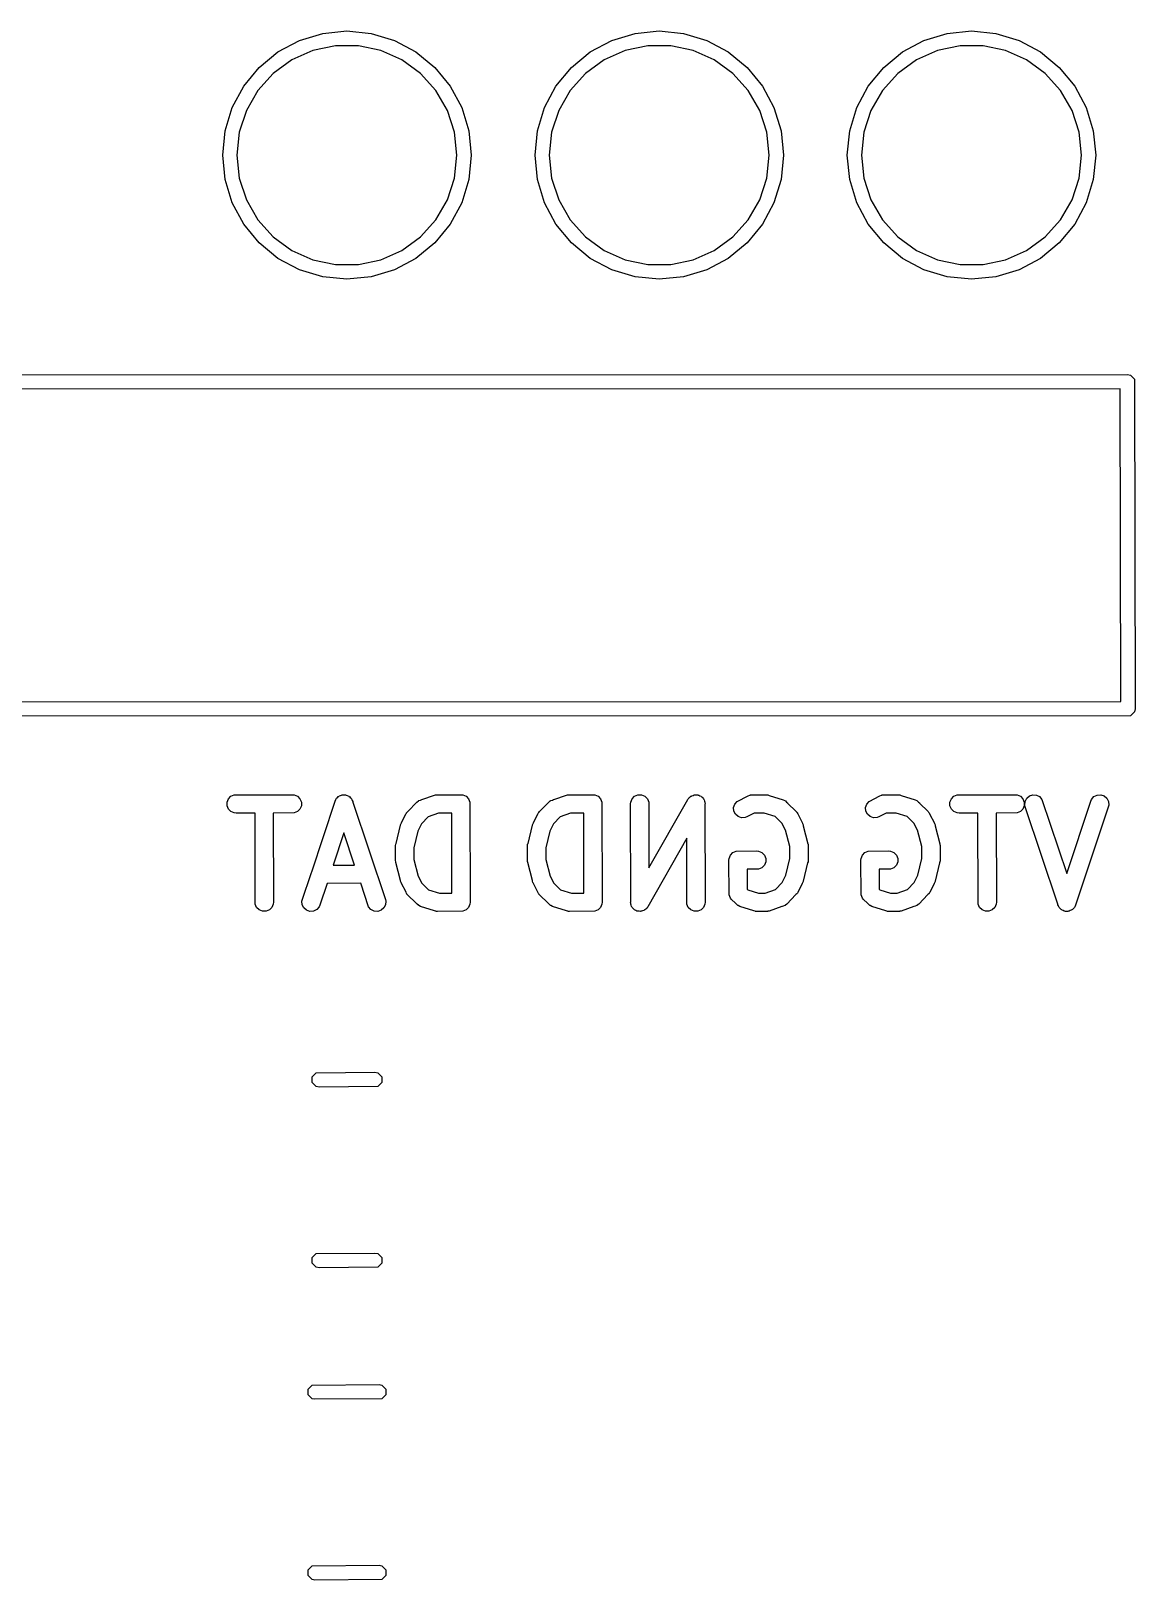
# Model space of a CAD drawing. Extents: x 147.2 to 180.4, y -94.1 to -50.4.
# Drawn here: x 156.18 to 165.16, y -63.02 to -50.42 of the extents above; entities that cross this region are included whole.
import ezdxf

# ---------------------------------------------------------------- set-up
doc = ezdxf.new("R2010")
doc.units = 0
doc.layers.add('BLACK', color=7, linetype='CONTINUOUS')

msp = doc.modelspace()

# ---------------------------------------------------------------- linework, layer by layer
at = {"layer": 'BLACK', "linetype": 'CONTINUOUS'}
for p, q in [((158.188874, -50.595216), (158.36349, -50.501882)), ((158.36349, -50.501882), (158.552959, -50.444407)), ((158.552959, -50.444407), (158.75, -50.425)), ((158.75, -50.425), (158.947041, -50.444407)), ((158.947041, -50.444407), (159.13651, -50.501882)), ((159.13651, -50.501882), (159.311126, -50.595216)), ((160.728874, -50.595216), (160.90349, -50.501882)), ((160.90349, -50.501882), (161.092959, -50.444407)), ((161.092959, -50.444407), (161.29, -50.425)), ((161.29, -50.425), (161.487041, -50.444407)), ((161.487041, -50.444407), (161.67651, -50.501882)), ((161.67651, -50.501882), (161.851126, -50.595216)), ((163.268874, -50.595216), (163.44349, -50.501882)), ((163.44349, -50.501882), (163.632959, -50.444407)), ((163.632959, -50.444407), (163.83, -50.425)), ((163.83, -50.425), (164.027041, -50.444407)), ((164.027041, -50.444407), (164.21651, -50.501882)), ((164.21651, -50.501882), (164.391126, -50.595216)), ((158.035822, -50.720822), (158.188874, -50.595216)), ((158.47346, -50.583898), (158.302549, -50.659992)), ((158.656457, -50.545), (158.47346, -50.583898)), ((158.843543, -50.545), (158.656457, -50.545)), ((159.02654, -50.583898), (158.843543, -50.545)), ((159.197451, -50.659992), (159.02654, -50.583898)), ((159.311126, -50.595216), (159.464178, -50.720822)), ((160.575822, -50.720822), (160.728874, -50.595216)), ((161.01346, -50.583898), (160.842549, -50.659992)), ((161.196457, -50.545), (161.01346, -50.583898)), ((161.383543, -50.545), (161.196457, -50.545)), ((161.56654, -50.583898), (161.383543, -50.545)), ((161.737451, -50.659992), (161.56654, -50.583898)), ((161.851126, -50.595216), (162.004178, -50.720822)), ((163.115822, -50.720822), (163.268874, -50.595216)), ((163.55346, -50.583898), (163.382549, -50.659992)), ((163.736457, -50.545), (163.55346, -50.583898)), ((163.923543, -50.545), (163.736457, -50.545)), ((164.10654, -50.583898), (163.923543, -50.545)), ((164.277451, -50.659992), (164.10654, -50.583898)), ((164.391126, -50.595216), (164.544178, -50.720822)), ((157.910216, -50.873874), (158.035822, -50.720822)), ((158.151194, -50.769958), (158.026009, -50.90899)), ((158.302549, -50.659992), (158.151194, -50.769958)), ((159.348806, -50.769958), (159.197451, -50.659992)), ((159.473991, -50.90899), (159.348806, -50.769958)), ((159.464178, -50.720822), (159.589784, -50.873874)), ((160.450216, -50.873874), (160.575822, -50.720822)), ((160.691194, -50.769958), (160.566009, -50.90899)), ((160.842549, -50.659992), (160.691194, -50.769958)), ((161.888806, -50.769958), (161.737451, -50.659992)), ((162.013991, -50.90899), (161.888806, -50.769958)), ((162.004178, -50.720822), (162.129784, -50.873874)), ((162.990216, -50.873874), (163.115822, -50.720822)), ((163.231194, -50.769958), (163.106009, -50.90899)), ((163.382549, -50.659992), (163.231194, -50.769958)), ((164.428806, -50.769958), (164.277451, -50.659992)), ((164.553991, -50.90899), (164.428806, -50.769958)), ((164.544178, -50.720822), (164.669784, -50.873874)), ((157.816882, -51.04849), (157.910216, -50.873874)), ((159.589784, -50.873874), (159.683118, -51.04849)), ((160.356882, -51.04849), (160.450216, -50.873874)), ((162.129784, -50.873874), (162.223118, -51.04849)), ((162.896882, -51.04849), (162.990216, -50.873874)), ((164.669784, -50.873874), (164.763118, -51.04849)), ((158.026009, -50.90899), (157.932466, -51.071011)), ((159.567534, -51.071011), (159.473991, -50.90899)), ((160.566009, -50.90899), (160.472466, -51.071011)), ((162.107534, -51.071011), (162.013991, -50.90899)), ((163.106009, -50.90899), (163.012466, -51.071011)), ((164.647534, -51.071011), (164.553991, -50.90899)), ((157.759407, -51.237959), (157.816882, -51.04849)), ((157.932466, -51.071011), (157.874654, -51.248939)), ((159.625346, -51.248939), (159.567534, -51.071011)), ((159.683118, -51.04849), (159.740593, -51.237959)), ((160.299407, -51.237959), (160.356882, -51.04849)), ((160.472466, -51.071011), (160.414654, -51.248939)), ((162.165346, -51.248939), (162.107534, -51.071011)), ((162.223118, -51.04849), (162.280593, -51.237959)), ((162.839407, -51.237959), (162.896882, -51.04849)), ((163.012466, -51.071011), (162.954654, -51.248939)), ((164.705346, -51.248939), (164.647534, -51.071011)), ((164.763118, -51.04849), (164.820593, -51.237959)), ((157.74, -51.435), (157.759407, -51.237959)), ((157.874654, -51.248939), (157.855098, -51.435)), ((159.644902, -51.435), (159.625346, -51.248939)), ((159.740593, -51.237959), (159.76, -51.435)), ((160.28, -51.435), (160.299407, -51.237959)), ((160.414654, -51.248939), (160.395098, -51.435)), ((162.184902, -51.435), (162.165346, -51.248939)), ((162.280593, -51.237959), (162.3, -51.435)), ((162.82, -51.435), (162.839407, -51.237959)), ((162.954654, -51.248939), (162.935098, -51.435)), ((164.724902, -51.435), (164.705346, -51.248939)), ((164.820593, -51.237959), (164.84, -51.435)), ((157.759407, -51.632041), (157.74, -51.435)), ((157.855098, -51.435), (157.874654, -51.621061)), ((159.625346, -51.621061), (159.644902, -51.435)), ((159.76, -51.435), (159.740593, -51.632041)), ((160.299407, -51.632041), (160.28, -51.435)), ((160.395098, -51.435), (160.414654, -51.621061)), ((162.165346, -51.621061), (162.184902, -51.435)), ((162.3, -51.435), (162.280593, -51.632041)), ((162.839407, -51.632041), (162.82, -51.435)), ((162.935098, -51.435), (162.954654, -51.621061)), ((164.705346, -51.621061), (164.724902, -51.435)), ((164.84, -51.435), (164.820593, -51.632041)), ((157.816882, -51.82151), (157.759407, -51.632041)), ((157.874654, -51.621061), (157.932466, -51.798989)), ((159.567534, -51.798989), (159.625346, -51.621061)), ((159.740593, -51.632041), (159.683118, -51.82151)), ((160.356882, -51.82151), (160.299407, -51.632041)), ((160.414654, -51.621061), (160.472466, -51.798989)), ((162.107534, -51.798989), (162.165346, -51.621061)), ((162.280593, -51.632041), (162.223118, -51.82151)), ((162.896882, -51.82151), (162.839407, -51.632041)), ((162.954654, -51.621061), (163.012466, -51.798989)), ((164.647534, -51.798989), (164.705346, -51.621061)), ((164.820593, -51.632041), (164.763118, -51.82151)), ((157.910216, -51.996126), (157.816882, -51.82151)), ((157.932466, -51.798989), (158.026009, -51.96101)), ((159.473991, -51.96101), (159.567534, -51.798989)), ((159.683118, -51.82151), (159.589784, -51.996126)), ((160.450216, -51.996126), (160.356882, -51.82151)), ((160.472466, -51.798989), (160.566009, -51.96101)), ((162.013991, -51.96101), (162.107534, -51.798989)), ((162.223118, -51.82151), (162.129784, -51.996126)), ((162.990216, -51.996126), (162.896882, -51.82151)), ((163.012466, -51.798989), (163.106009, -51.96101)), ((164.553991, -51.96101), (164.647534, -51.798989)), ((164.763118, -51.82151), (164.669784, -51.996126)), ((158.035822, -52.149178), (157.910216, -51.996126)), ((158.026009, -51.96101), (158.151194, -52.100042)), ((159.348806, -52.100042), (159.473991, -51.96101)), ((159.589784, -51.996126), (159.464178, -52.149178)), ((160.575822, -52.149178), (160.450216, -51.996126)), ((160.566009, -51.96101), (160.691194, -52.100042)), ((161.888806, -52.100042), (162.013991, -51.96101)), ((162.129784, -51.996126), (162.004178, -52.149178)), ((163.115822, -52.149178), (162.990216, -51.996126)), ((163.106009, -51.96101), (163.231194, -52.100042)), ((164.428806, -52.100042), (164.553991, -51.96101)), ((164.669784, -51.996126), (164.544178, -52.149178)), ((158.188874, -52.274784), (158.035822, -52.149178)), ((158.151194, -52.100042), (158.302549, -52.210008)), ((159.197451, -52.210008), (159.348806, -52.100042)), ((159.464178, -52.149178), (159.311126, -52.274784)), ((160.728874, -52.274784), (160.575822, -52.149178)), ((160.691194, -52.100042), (160.842549, -52.210008)), ((161.737451, -52.210008), (161.888806, -52.100042)), ((162.004178, -52.149178), (161.851126, -52.274784)), ((163.268874, -52.274784), (163.115822, -52.149178)), ((163.231194, -52.100042), (163.382549, -52.210008)), ((164.277451, -52.210008), (164.428806, -52.100042)), ((164.544178, -52.149178), (164.391126, -52.274784)), ((158.36349, -52.368118), (158.188874, -52.274784)), ((158.302549, -52.210008), (158.47346, -52.286102)), ((158.47346, -52.286102), (158.656457, -52.325)), ((158.843543, -52.325), (159.02654, -52.286102)), ((159.02654, -52.286102), (159.197451, -52.210008)), ((159.311126, -52.274784), (159.13651, -52.368118)), ((160.90349, -52.368118), (160.728874, -52.274784)), ((160.842549, -52.210008), (161.01346, -52.286102)), ((161.01346, -52.286102), (161.196457, -52.325)), ((161.383543, -52.325), (161.56654, -52.286102)), ((161.56654, -52.286102), (161.737451, -52.210008)), ((161.851126, -52.274784), (161.67651, -52.368118)), ((163.44349, -52.368118), (163.268874, -52.274784)), ((163.382549, -52.210008), (163.55346, -52.286102)), ((163.55346, -52.286102), (163.736457, -52.325)), ((163.923543, -52.325), (164.10654, -52.286102)), ((164.10654, -52.286102), (164.277451, -52.210008)), ((164.391126, -52.274784), (164.21651, -52.368118)), ((158.552959, -52.425593), (158.36349, -52.368118)), ((158.656457, -52.325), (158.843543, -52.325)), ((159.13651, -52.368118), (158.947041, -52.425593)), ((161.092959, -52.425593), (160.90349, -52.368118)), ((161.196457, -52.325), (161.383543, -52.325)), ((161.67651, -52.368118), (161.487041, -52.425593)), ((163.632959, -52.425593), (163.44349, -52.368118)), ((163.736457, -52.325), (163.923543, -52.325)), ((164.21651, -52.368118), (164.027041, -52.425593)), ((158.75, -52.445), (158.552959, -52.425593)), ((158.947041, -52.425593), (158.75, -52.445)), ((161.29, -52.445), (161.092959, -52.425593)), ((161.487041, -52.425593), (161.29, -52.445)), ((163.83, -52.445), (163.632959, -52.425593)), ((164.027041, -52.425593), (163.83, -52.445)), ((147.237039, -53.224567), (165.1, -53.22)), ((165.1, -53.22), (165.122961, -53.224567)), ((165.122961, -53.224567), (165.155433, -53.257039)), ((165.155433, -53.257039), (165.16, -55.94)), ((165.040094, -53.335454), (147.315574, -53.339985)), ((165.044425, -55.880014), (165.040094, -53.335454)), ((147.319905, -55.884545), (165.044425, -55.880014)), ((165.16, -55.94), (165.155433, -55.962961)), ((165.122961, -55.995433), (147.26, -56)), ((165.155433, -55.962961), (165.122961, -55.995433)), ((157.775012, -56.697663), (157.786211, -56.670627)), ((157.775012, -56.726927), (157.775012, -56.697663)), ((157.786211, -56.670627), (157.806903, -56.649935)), ((157.806903, -56.649935), (157.833939, -56.638736)), ((157.833939, -56.638736), (158.305714, -56.637295)), ((158.305714, -56.637295), (158.320346, -56.638736)), ((158.320346, -56.638736), (158.347382, -56.649935)), ((158.347382, -56.649935), (158.368074, -56.670627)), ((158.368074, -56.670627), (158.379273, -56.697663)), ((158.379273, -56.697663), (158.379273, -56.726927)), ((158.463043, -57.263496), (158.65361, -56.688578)), ((158.65361, -56.688578), (158.659604, -56.675152)), ((158.659604, -56.675152), (158.663115, -56.671103)), ((158.663115, -56.671103), (158.665511, -56.666312)), ((158.665511, -56.666312), (158.672615, -56.660149)), ((158.672615, -56.660149), (158.678778, -56.653045)), ((158.678778, -56.653045), (158.68357, -56.650648)), ((158.68357, -56.650648), (158.687618, -56.647138)), ((158.687618, -56.647138), (158.696537, -56.644164)), ((158.696537, -56.644164), (158.704951, -56.639958)), ((158.704951, -56.639958), (158.710298, -56.639578)), ((158.710298, -56.639578), (158.715381, -56.637884)), ((158.715381, -56.637884), (158.724758, -56.63855)), ((158.724758, -56.63855), (158.734141, -56.637884)), ((158.734141, -56.637884), (158.739226, -56.639579)), ((158.739226, -56.639579), (158.744571, -56.639959)), ((158.744571, -56.639959), (158.75298, -56.644163)), ((158.75298, -56.644163), (158.761904, -56.647138)), ((158.761904, -56.647138), (158.765952, -56.650649)), ((158.765952, -56.650649), (158.770744, -56.653045)), ((158.770744, -56.653045), (158.776903, -56.660147)), ((158.776903, -56.660147), (158.784011, -56.666311)), ((158.784011, -56.666311), (158.786408, -56.671105)), ((158.786408, -56.671105), (158.789918, -56.675152)), ((158.789918, -56.675152), (158.792941, -56.684172)), ((158.792941, -56.684172), (158.797098, -56.692485)), ((158.797098, -56.692485), (158.797466, -56.697671)), ((158.797466, -56.697671), (159.062579, -57.488578)), ((159.244168, -56.774327), (159.319347, -56.697357)), ((159.319347, -56.697357), (159.330712, -56.688029)), ((159.330712, -56.688029), (159.333204, -56.686996)), ((159.333204, -56.686996), (159.335238, -56.685233)), ((159.335238, -56.685233), (159.348602, -56.680619)), ((159.348602, -56.680619), (159.357749, -56.676831)), ((159.357749, -56.676831), (159.359576, -56.676831)), ((159.359576, -56.676831), (159.462949, -56.641144)), ((159.462949, -56.641144), (159.470202, -56.639494)), ((159.470202, -56.639494), (159.472034, -56.638736)), ((159.472034, -56.638736), (159.473587, -56.638725)), ((159.473587, -56.638725), (159.477286, -56.637884)), ((159.477286, -56.637884), (159.487721, -56.638625)), ((159.487721, -56.638625), (159.677142, -56.637295)), ((159.677142, -56.637295), (159.691774, -56.638736)), ((159.691774, -56.638736), (159.71881, -56.649935)), ((159.71881, -56.649935), (159.739502, -56.670627)), ((159.739502, -56.670627), (159.750701, -56.697663)), ((159.750701, -56.697663), (159.752142, -57.512295)), ((160.317501, -56.774327), (160.39268, -56.697357)), ((160.39268, -56.697357), (160.404045, -56.688029)), ((160.404045, -56.688029), (160.406537, -56.686996)), ((160.406537, -56.686996), (160.408571, -56.685233)), ((160.408571, -56.685233), (160.421935, -56.680619)), ((160.421935, -56.680619), (160.431082, -56.676831)), ((160.431082, -56.676831), (160.432909, -56.676831)), ((160.432909, -56.676831), (160.536282, -56.641144)), ((160.536282, -56.641144), (160.543535, -56.639494)), ((160.543535, -56.639494), (160.545367, -56.638736)), ((160.545367, -56.638736), (160.54692, -56.638725)), ((160.54692, -56.638725), (160.550619, -56.637884)), ((160.550619, -56.637884), (160.561054, -56.638625)), ((160.561054, -56.638625), (160.750475, -56.637295)), ((160.750475, -56.637295), (160.765107, -56.638736)), ((160.765107, -56.638736), (160.792143, -56.649935)), ((160.792143, -56.649935), (160.812835, -56.670627)), ((160.812835, -56.670627), (160.824034, -56.697663)), ((160.824034, -56.697663), (160.825475, -57.512295)), ((161.056427, -56.712295), (161.057868, -56.697663)), ((161.057868, -56.697663), (161.069067, -56.670627)), ((161.069067, -56.670627), (161.089759, -56.649935)), ((161.089759, -56.649935), (161.116795, -56.638736)), ((161.116795, -56.638736), (161.146059, -56.638736)), ((161.146059, -56.638736), (161.173095, -56.649935)), ((161.173095, -56.649935), (161.193787, -56.670627)), ((161.193787, -56.670627), (161.204986, -56.697663)), ((161.204986, -56.697663), (161.205932, -57.232734)), ((161.205932, -57.232734), (161.523452, -56.675085)), ((161.523452, -56.675085), (161.52564, -56.672001)), ((161.52564, -56.672001), (161.52621, -56.670627)), ((161.52621, -56.670627), (161.527609, -56.669227)), ((161.527609, -56.669227), (161.531962, -56.663095)), ((161.531962, -56.663095), (161.53985, -56.656986)), ((161.53985, -56.656986), (161.546902, -56.649935)), ((161.546902, -56.649935), (161.55132, -56.648104)), ((161.55132, -56.648104), (161.5551, -56.645178)), ((161.5551, -56.645178), (161.564721, -56.642553)), ((161.564721, -56.642553), (161.573938, -56.638736)), ((161.573938, -56.638736), (161.578719, -56.638736)), ((161.578719, -56.638736), (161.583331, -56.637478)), ((161.583331, -56.637478), (161.593228, -56.638736)), ((161.593228, -56.638736), (161.603202, -56.638736)), ((161.603202, -56.638736), (161.607617, -56.640565)), ((161.607617, -56.640565), (161.612361, -56.641168)), ((161.612361, -56.641168), (161.621025, -56.646118)), ((161.621025, -56.646118), (161.630238, -56.649935)), ((161.630238, -56.649935), (161.633616, -56.653313)), ((161.633616, -56.653313), (161.63777, -56.655687)), ((161.63777, -56.655687), (161.643879, -56.663576)), ((161.643879, -56.663576), (161.65093, -56.670627)), ((161.65093, -56.670627), (161.652759, -56.675043)), ((161.652759, -56.675043), (161.655687, -56.678824)), ((161.655687, -56.678824), (161.658311, -56.688447)), ((161.658311, -56.688447), (161.662129, -56.697663)), ((161.662129, -56.697663), (161.662137, -56.702474)), ((161.904366, -56.713248), (161.923539, -56.69114)), ((161.923539, -56.69114), (162.012172, -56.645213)), ((162.012172, -56.645213), (162.025904, -56.639958)), ((162.025904, -56.639958), (162.028591, -56.639767)), ((162.028591, -56.639767), (162.031081, -56.638736)), ((162.031081, -56.638736), (162.045347, -56.638576)), ((162.045347, -56.638576), (162.055094, -56.637884)), ((162.055094, -56.637884), (162.056787, -56.638448)), ((162.056787, -56.638448), (162.159999, -56.637295)), ((162.159999, -56.637295), (162.167404, -56.638024)), ((162.167404, -56.638024), (162.169379, -56.637884)), ((162.169379, -56.637884), (162.170879, -56.638366)), ((162.170879, -56.638366), (162.174631, -56.638736)), ((162.174631, -56.638736), (162.183655, -56.642474)), ((162.183655, -56.642474), (162.298002, -56.679239)), ((162.298002, -56.679239), (162.311427, -56.685233)), ((162.311427, -56.685233), (162.313462, -56.686998)), ((162.313462, -56.686998), (162.315953, -56.68803)), ((162.315953, -56.68803), (162.326263, -56.6981)), ((162.326263, -56.6981), (162.333535, -56.704407)), ((162.9777, -56.713248), (162.996873, -56.69114)), ((162.996873, -56.69114), (163.085506, -56.645213)), ((163.085506, -56.645213), (163.099238, -56.639958)), ((163.099238, -56.639958), (163.101925, -56.639767)), ((163.101925, -56.639767), (163.104415, -56.638736)), ((163.104415, -56.638736), (163.118681, -56.638576)), ((163.118681, -56.638576), (163.128428, -56.637884)), ((163.128428, -56.637884), (163.130121, -56.638448)), ((163.130121, -56.638448), (163.233333, -56.637295)), ((163.233333, -56.637295), (163.240738, -56.638024)), ((163.240738, -56.638024), (163.242713, -56.637884)), ((163.242713, -56.637884), (163.244213, -56.638366)), ((163.244213, -56.638366), (163.247965, -56.638736)), ((163.247965, -56.638736), (163.256989, -56.642474)), ((163.256989, -56.642474), (163.371336, -56.679239)), ((163.371336, -56.679239), (163.384761, -56.685233)), ((163.384761, -56.685233), (163.386796, -56.686998)), ((163.386796, -56.686998), (163.389287, -56.68803)), ((163.389287, -56.68803), (163.399597, -56.6981)), ((163.399597, -56.6981), (163.406869, -56.704407)), ((163.655012, -56.697663), (163.666211, -56.670627)), ((163.655012, -56.726927), (163.655012, -56.697663)), ((163.666211, -56.670627), (163.686903, -56.649935)), ((163.686903, -56.649935), (163.713939, -56.638736)), ((163.713939, -56.638736), (164.185714, -56.637295)), ((164.185714, -56.637295), (164.200346, -56.638736)), ((164.200346, -56.638736), (164.227382, -56.649935)), ((164.227382, -56.649935), (164.248074, -56.670627)), ((164.248074, -56.670627), (164.259273, -56.697663)), ((164.259273, -56.697663), (164.259273, -56.726927)), ((164.263684, -56.721675), (164.265759, -56.692485)), ((164.265759, -56.692485), (164.278845, -56.666312)), ((164.278845, -56.666312), (164.300953, -56.647138)), ((164.300953, -56.647138), (164.328715, -56.637884)), ((164.328715, -56.637884), (164.357905, -56.639959)), ((164.357905, -56.639959), (164.384078, -56.653045)), ((164.384078, -56.653045), (164.403252, -56.675153)), ((164.403252, -56.675153), (164.605113, -57.277363)), ((164.605113, -57.277363), (164.800277, -56.688578)), ((164.800277, -56.688578), (164.806271, -56.675153)), ((164.806271, -56.675153), (164.825445, -56.653045)), ((164.825445, -56.653045), (164.851618, -56.639959)), ((164.851618, -56.639959), (164.880808, -56.637884)), ((164.880808, -56.637884), (164.908571, -56.647138)), ((164.908571, -56.647138), (164.930678, -56.666312)), ((164.930678, -56.666312), (164.943764, -56.692485)), ((164.943764, -56.692485), (164.945839, -56.721675)), ((157.786211, -56.753963), (157.775012, -56.726927)), ((157.806903, -56.774655), (157.786211, -56.753963)), ((157.833939, -56.785854), (157.806903, -56.774655)), ((157.848571, -56.787295), (157.833939, -56.785854)), ((158.002274, -56.786825), (157.848571, -56.787295)), ((158.003584, -57.526927), (158.002274, -56.786825)), ((158.320346, -56.785854), (158.150858, -56.786371)), ((158.150858, -56.786371), (158.152143, -57.512295)), ((158.347382, -56.774655), (158.320346, -56.785854)), ((158.368074, -56.753963), (158.347382, -56.774655)), ((158.379273, -56.726927), (158.368074, -56.753963)), ((159.194206, -56.865437), (159.229108, -56.793039)), ((159.229108, -56.793039), (159.233072, -56.786739)), ((159.233072, -56.786739), (159.23383, -56.784912)), ((159.23383, -56.784912), (159.234936, -56.783779)), ((159.234936, -56.783779), (159.23694, -56.780596)), ((159.23694, -56.780596), (159.244168, -56.774327)), ((159.410953, -56.816412), (159.355714, -56.872967)), ((159.495475, -56.787233), (159.410953, -56.816412)), ((159.602273, -56.786482), (159.495475, -56.787233)), ((159.603425, -57.437812), (159.602273, -56.786482)), ((160.267539, -56.865437), (160.302441, -56.793039)), ((160.302441, -56.793039), (160.306405, -56.786739)), ((160.306405, -56.786739), (160.307163, -56.784912)), ((160.307163, -56.784912), (160.308269, -56.783779)), ((160.308269, -56.783779), (160.310273, -56.780596)), ((160.310273, -56.780596), (160.317501, -56.774327)), ((160.484286, -56.816412), (160.429047, -56.872967)), ((160.568808, -56.787233), (160.484286, -56.816412)), ((160.675606, -56.786482), (160.568808, -56.787233)), ((160.676758, -57.437812), (160.675606, -56.786482)), ((161.057834, -57.507901), (161.056427, -56.712295)), ((161.662137, -56.702474), (161.663387, -56.707056)), ((161.663387, -56.707056), (161.662162, -56.716688)), ((161.662162, -56.716688), (161.66357, -57.512295)), ((161.895112, -56.741009), (161.904366, -56.713248)), ((161.897186, -56.770199), (161.895112, -56.741009)), ((161.910273, -56.796374), (161.897186, -56.770199)), ((161.932381, -56.815547), (161.910273, -56.796374)), ((161.960142, -56.824801), (161.932381, -56.815547)), ((161.989332, -56.822727), (161.960142, -56.824801)), ((162.003064, -56.817472), (161.989332, -56.822727)), ((162.061645, -56.787116), (162.003064, -56.817472)), ((162.144808, -56.786187), (162.061645, -56.787116)), ((162.232458, -56.814368), (162.144808, -56.786187)), ((162.287586, -56.868214), (162.232458, -56.814368)), ((162.333535, -56.704407), (162.334312, -56.705962)), ((162.334312, -56.705962), (162.403508, -56.773547)), ((162.403508, -56.773547), (162.408228, -56.779297)), ((162.408228, -56.779297), (162.409725, -56.780596)), ((162.409725, -56.780596), (162.410463, -56.782021)), ((162.410463, -56.782021), (162.412836, -56.784912)), ((162.412836, -56.784912), (162.416319, -56.793322)), ((162.416319, -56.793322), (162.455652, -56.86923)), ((162.968446, -56.741009), (162.9777, -56.713248)), ((162.97052, -56.770199), (162.968446, -56.741009)), ((162.983607, -56.796374), (162.97052, -56.770199)), ((163.005715, -56.815547), (162.983607, -56.796374)), ((163.033476, -56.824801), (163.005715, -56.815547)), ((163.062666, -56.822727), (163.033476, -56.824801)), ((163.076398, -56.817472), (163.062666, -56.822727)), ((163.134979, -56.787116), (163.076398, -56.817472)), ((163.218142, -56.786187), (163.134979, -56.787116)), ((163.305792, -56.814368), (163.218142, -56.786187)), ((163.36092, -56.868214), (163.305792, -56.814368)), ((163.406869, -56.704407), (163.407646, -56.705962)), ((163.407646, -56.705962), (163.476842, -56.773547)), ((163.476842, -56.773547), (163.481562, -56.779297)), ((163.481562, -56.779297), (163.483059, -56.780596)), ((163.483059, -56.780596), (163.483797, -56.782021)), ((163.483797, -56.782021), (163.48617, -56.784912)), ((163.48617, -56.784912), (163.489653, -56.793322)), ((163.489653, -56.793322), (163.528986, -56.86923)), ((163.666211, -56.753963), (163.655012, -56.726927)), ((163.686903, -56.774655), (163.666211, -56.753963)), ((163.713939, -56.785854), (163.686903, -56.774655)), ((163.728571, -56.787295), (163.713939, -56.785854)), ((163.882274, -56.786825), (163.728571, -56.787295)), ((163.883584, -57.526927), (163.882274, -56.786825)), ((164.200346, -56.785854), (164.030858, -56.786371)), ((164.030858, -56.786371), (164.032143, -57.512295)), ((164.227382, -56.774655), (164.200346, -56.785854)), ((164.248074, -56.753963), (164.227382, -56.774655)), ((164.259273, -56.726927), (164.248074, -56.753963)), ((164.266944, -56.736012), (164.263684, -56.721675)), ((164.532056, -57.526921), (164.266944, -56.736012)), ((164.945839, -56.721675), (164.675912, -57.536012)), ((158.724409, -56.947226), (158.637396, -57.209735)), ((158.812189, -57.209098), (158.724409, -56.947226)), ((159.149542, -57.033029), (159.185334, -56.88458)), ((159.185334, -56.88458), (159.185719, -56.8835)), ((159.185719, -56.8835), (159.185758, -56.882962)), ((159.185758, -56.882962), (159.186353, -56.881726)), ((159.186353, -56.881726), (159.190281, -56.870735)), ((159.190281, -56.870735), (159.194206, -56.865437)), ((159.326419, -56.933733), (159.293873, -57.068725)), ((159.355714, -56.872967), (159.326419, -56.933733)), ((160.222875, -57.033029), (160.258667, -56.88458)), ((160.258667, -56.88458), (160.259052, -56.8835)), ((160.259052, -56.8835), (160.259091, -56.882962)), ((160.259091, -56.882962), (160.259686, -56.881726)), ((160.259686, -56.881726), (160.263614, -56.870735)), ((160.263614, -56.870735), (160.267539, -56.865437)), ((160.399752, -56.933733), (160.367206, -57.068725)), ((160.429047, -56.872967), (160.399752, -56.933733)), ((162.316698, -56.924396), (162.287586, -56.868214)), ((162.351716, -57.059629), (162.316698, -56.924396)), ((162.455652, -56.86923), (162.456061, -56.870299)), ((162.456061, -56.870299), (162.456384, -56.870735)), ((162.456384, -56.870735), (162.45671, -56.871996)), ((162.45671, -56.871996), (162.460907, -56.882962)), ((162.460907, -56.882962), (162.46142, -56.890183)), ((162.46142, -56.890183), (162.499427, -57.036962)), ((163.390032, -56.924396), (163.36092, -56.868214)), ((163.42505, -57.059629), (163.390032, -56.924396)), ((163.528986, -56.86923), (163.529395, -56.870299)), ((163.529395, -56.870299), (163.529718, -56.870735)), ((163.529718, -56.870735), (163.530044, -56.871996)), ((163.530044, -56.871996), (163.534241, -56.882962)), ((163.534241, -56.882962), (163.534754, -56.890183)), ((163.534754, -56.890183), (163.572761, -57.036962)), ((159.144999, -57.055152), (159.14525, -57.052598)), ((159.146231, -57.1654), (159.144999, -57.055152)), ((159.145088, -57.051506), (159.145544, -57.049612)), ((159.14525, -57.052598), (159.145088, -57.051506)), ((159.145544, -57.049612), (159.14644, -57.04052)), ((159.14644, -57.04052), (159.149542, -57.033029)), ((159.293873, -57.068725), (159.294948, -57.16496)), ((160.218332, -57.055152), (160.218583, -57.052598)), ((160.219564, -57.1654), (160.218332, -57.055152)), ((160.218421, -57.051506), (160.218877, -57.049612)), ((160.218583, -57.052598), (160.218421, -57.051506)), ((160.218877, -57.049612), (160.219773, -57.04052)), ((160.219773, -57.04052), (160.222875, -57.033029)), ((160.367206, -57.068725), (160.368281, -57.16496)), ((161.514064, -56.991855), (161.196545, -57.549505)), ((161.515011, -57.526927), (161.514064, -56.991855)), ((162.352791, -57.155864), (162.351716, -57.059629)), ((162.499427, -57.036962), (162.499802, -57.039498)), ((162.499802, -57.039498), (162.500225, -57.04052)), ((162.500225, -57.04052), (162.500247, -57.04251)), ((162.500247, -57.04251), (162.501577, -57.051506)), ((162.501577, -57.051506), (162.500433, -57.059189)), ((162.500433, -57.059189), (162.501666, -57.169438)), ((163.426125, -57.155864), (163.42505, -57.059629)), ((163.572761, -57.036962), (163.573136, -57.039498)), ((163.573136, -57.039498), (163.573559, -57.04052)), ((163.573559, -57.04052), (163.573581, -57.04251)), ((163.573581, -57.04251), (163.574911, -57.051506)), ((163.574911, -57.051506), (163.573767, -57.059189)), ((163.573767, -57.059189), (163.575, -57.169438)), ((159.145088, -57.173084), (159.146231, -57.1654)), ((159.146417, -57.182079), (159.145088, -57.173084)), ((159.14644, -57.18407), (159.146417, -57.182079)), ((159.146862, -57.18509), (159.14644, -57.18407)), ((159.147238, -57.187629), (159.146862, -57.18509)), ((159.185244, -57.334406), (159.147238, -57.187629)), ((159.294948, -57.16496), (159.329965, -57.300191)), ((160.218421, -57.173084), (160.219564, -57.1654)), ((160.21975, -57.182079), (160.218421, -57.173084)), ((160.219773, -57.18407), (160.21975, -57.182079)), ((160.220195, -57.18509), (160.219773, -57.18407)), ((160.220571, -57.187629), (160.220195, -57.18509)), ((160.258577, -57.334406), (160.220571, -57.187629)), ((160.368281, -57.16496), (160.403298, -57.300191)), ((161.856427, -57.169438), (161.857868, -57.154806)), ((161.857868, -57.450735), (161.856427, -57.169438)), ((161.857868, -57.154806), (161.869067, -57.12777)), ((161.869067, -57.12777), (161.889759, -57.107078)), ((161.889759, -57.107078), (161.916795, -57.095879)), ((161.916795, -57.095879), (162.083808, -57.094438)), ((162.083808, -57.094438), (162.09844, -57.095879)), ((162.09844, -57.095879), (162.125476, -57.107078)), ((162.125476, -57.107078), (162.146168, -57.12777)), ((162.146168, -57.12777), (162.157367, -57.154806)), ((162.157367, -57.18407), (162.146168, -57.211106)), ((162.157367, -57.154806), (162.157367, -57.18407)), ((162.320245, -57.290856), (162.352791, -57.155864)), ((162.497122, -57.19156), (162.461331, -57.34001)), ((162.500225, -57.18407), (162.497122, -57.19156)), ((162.50112, -57.174977), (162.500225, -57.18407)), ((162.501577, -57.173084), (162.50112, -57.174977)), ((162.501666, -57.169438), (162.501414, -57.171991)), ((162.501414, -57.171991), (162.501577, -57.173084)), ((162.929761, -57.169438), (162.931202, -57.154806)), ((162.931202, -57.450735), (162.929761, -57.169438)), ((162.931202, -57.154806), (162.942401, -57.12777)), ((162.942401, -57.12777), (162.963093, -57.107078)), ((162.963093, -57.107078), (162.990129, -57.095879)), ((162.990129, -57.095879), (163.157142, -57.094438)), ((163.157142, -57.094438), (163.171774, -57.095879)), ((163.171774, -57.095879), (163.19881, -57.107078)), ((163.19881, -57.107078), (163.219502, -57.12777)), ((163.219502, -57.12777), (163.230701, -57.154806)), ((163.230701, -57.18407), (163.219502, -57.211106)), ((163.230701, -57.154806), (163.230701, -57.18407)), ((163.393579, -57.290856), (163.426125, -57.155864)), ((163.570456, -57.19156), (163.534665, -57.34001)), ((163.573559, -57.18407), (163.570456, -57.19156)), ((163.574454, -57.174977), (163.573559, -57.18407)), ((163.574911, -57.173084), (163.574454, -57.174977)), ((163.575, -57.169438), (163.574748, -57.171991)), ((163.574748, -57.171991), (163.574911, -57.173084)), ((158.383684, -57.502915), (158.460726, -57.270487)), ((158.460726, -57.269091), (158.463043, -57.263496)), ((158.460726, -57.270487), (158.460726, -57.269091)), ((158.637396, -57.209735), (158.812189, -57.209098)), ((159.329965, -57.300191), (159.359079, -57.356376)), ((160.403298, -57.300191), (160.432412, -57.356376)), ((162.09844, -57.242997), (162.005441, -57.243799)), ((162.005441, -57.243799), (162.00627, -57.405552)), ((162.125476, -57.231798), (162.09844, -57.242997)), ((162.146168, -57.211106), (162.125476, -57.231798)), ((162.29095, -57.351621), (162.320245, -57.290856)), ((163.171774, -57.242997), (163.078775, -57.243799)), ((163.078775, -57.243799), (163.079604, -57.405552)), ((163.19881, -57.231798), (163.171774, -57.242997)), ((163.219502, -57.211106), (163.19881, -57.231798)), ((163.364284, -57.351621), (163.393579, -57.290856)), ((158.588076, -57.358527), (158.529246, -57.536012)), ((158.861943, -57.357529), (158.588076, -57.358527)), ((158.926271, -57.549437), (158.861943, -57.357529)), ((159.185758, -57.341628), (159.185244, -57.334406)), ((159.189954, -57.352593), (159.185758, -57.341628)), ((159.190281, -57.353855), (159.189954, -57.352593)), ((159.190603, -57.35429), (159.190281, -57.353855)), ((159.191013, -57.35536), (159.190603, -57.35429)), ((159.230347, -57.43127), (159.191013, -57.35536)), ((159.233829, -57.439676), (159.230347, -57.43127)), ((159.2362, -57.442565), (159.233829, -57.439676)), ((159.23694, -57.443993), (159.2362, -57.442565)), ((159.238438, -57.445292), (159.23694, -57.443993)), ((159.243157, -57.451042), (159.238438, -57.445292)), ((159.312352, -57.518627), (159.243157, -57.451042)), ((159.359079, -57.356376), (159.414206, -57.410221)), ((159.414206, -57.410221), (159.502233, -57.438523)), ((159.502233, -57.438523), (159.603425, -57.437812)), ((160.259091, -57.341628), (160.258577, -57.334406)), ((160.263287, -57.352593), (160.259091, -57.341628)), ((160.263614, -57.353855), (160.263287, -57.352593)), ((160.263936, -57.35429), (160.263614, -57.353855)), ((160.264346, -57.35536), (160.263936, -57.35429)), ((160.30368, -57.43127), (160.264346, -57.35536)), ((160.307162, -57.439676), (160.30368, -57.43127)), ((160.309533, -57.442565), (160.307162, -57.439676)), ((160.310273, -57.443993), (160.309533, -57.442565)), ((160.311771, -57.445292), (160.310273, -57.443993)), ((160.31649, -57.451042), (160.311771, -57.445292)), ((160.385685, -57.518627), (160.31649, -57.451042)), ((160.432412, -57.356376), (160.487539, -57.410221)), ((160.487539, -57.410221), (160.575566, -57.438523)), ((160.575566, -57.438523), (160.676758, -57.437812)), ((161.869067, -57.477772), (161.857868, -57.450735)), ((162.00627, -57.405552), (162.011034, -57.410119)), ((162.011034, -57.410119), (162.098584, -57.438269)), ((162.098584, -57.438269), (162.150953, -57.437438)), ((162.150953, -57.437438), (162.235712, -57.408177)), ((162.235712, -57.408177), (162.29095, -57.351621)), ((162.402497, -57.45026), (162.327318, -57.527233)), ((162.409725, -57.443993), (162.402497, -57.45026)), ((162.411728, -57.440809), (162.409725, -57.443993)), ((162.412836, -57.439676), (162.411728, -57.440809)), ((162.413593, -57.437846), (162.412836, -57.439676)), ((162.417557, -57.43155), (162.413593, -57.437846)), ((162.452458, -57.359152), (162.417557, -57.43155)), ((162.456384, -57.353855), (162.452458, -57.359152)), ((162.460311, -57.342863), (162.456384, -57.353855)), ((162.460907, -57.341628), (162.460311, -57.342863)), ((162.460945, -57.341089), (162.460907, -57.341628)), ((162.461331, -57.34001), (162.460945, -57.341089)), ((162.942401, -57.477772), (162.931202, -57.450735)), ((163.079604, -57.405552), (163.084368, -57.410119)), ((163.084368, -57.410119), (163.171918, -57.438269)), ((163.171918, -57.438269), (163.224287, -57.437438)), ((163.224287, -57.437438), (163.309046, -57.408177)), ((163.309046, -57.408177), (163.364284, -57.351621)), ((163.475831, -57.45026), (163.400652, -57.527233)), ((163.483059, -57.443993), (163.475831, -57.45026)), ((163.485062, -57.440809), (163.483059, -57.443993)), ((163.48617, -57.439676), (163.485062, -57.440809)), ((163.486927, -57.437846), (163.48617, -57.439676)), ((163.490891, -57.43155), (163.486927, -57.437846)), ((163.525792, -57.359152), (163.490891, -57.43155)), ((163.529718, -57.353855), (163.525792, -57.359152)), ((163.533645, -57.342863), (163.529718, -57.353855)), ((163.534241, -57.341628), (163.533645, -57.342863)), ((163.534279, -57.341089), (163.534241, -57.341628)), ((163.534665, -57.34001), (163.534279, -57.341089)), ((158.014783, -57.553963), (158.003584, -57.526927)), ((158.035475, -57.574655), (158.014783, -57.553963)), ((158.062511, -57.585854), (158.035475, -57.574655)), ((158.118811, -57.574655), (158.091775, -57.585854)), ((158.139503, -57.553963), (158.118811, -57.574655)), ((158.150702, -57.526927), (158.139503, -57.553963)), ((158.152143, -57.512295), (158.150702, -57.526927)), ((158.385759, -57.532105), (158.383684, -57.502915)), ((158.398845, -57.558278), (158.385759, -57.532105)), ((158.420953, -57.577452), (158.398845, -57.558278)), ((158.448715, -57.586706), (158.420953, -57.577452)), ((158.504078, -57.571545), (158.477905, -57.584631)), ((158.523252, -57.549437), (158.504078, -57.571545)), ((158.529246, -57.536012), (158.523252, -57.549437)), ((158.945445, -57.571545), (158.926271, -57.549437)), ((158.971618, -57.584631), (158.945445, -57.571545)), ((159.028571, -57.577452), (159.000808, -57.586706)), ((159.050678, -57.558278), (159.028571, -57.577452)), ((159.063764, -57.532105), (159.050678, -57.558278)), ((159.062579, -57.488578), (159.065839, -57.502915)), ((159.065839, -57.502915), (159.063764, -57.532105)), ((159.31313, -57.520183), (159.312352, -57.518627)), ((159.320402, -57.52649), (159.31313, -57.520183)), ((159.330712, -57.53656), (159.320402, -57.52649)), ((159.333202, -57.537591), (159.330712, -57.53656)), ((159.335238, -57.539357), (159.333202, -57.537591)), ((159.348663, -57.545351), (159.335238, -57.539357)), ((159.463009, -57.582115), (159.348663, -57.545351)), ((159.71881, -57.574655), (159.691774, -57.585854)), ((159.739502, -57.553963), (159.71881, -57.574655)), ((159.750701, -57.526927), (159.739502, -57.553963)), ((159.752142, -57.512295), (159.750701, -57.526927)), ((160.386463, -57.520183), (160.385685, -57.518627)), ((160.393735, -57.52649), (160.386463, -57.520183)), ((160.404045, -57.53656), (160.393735, -57.52649)), ((160.406535, -57.537591), (160.404045, -57.53656)), ((160.408571, -57.539357), (160.406535, -57.537591)), ((160.421996, -57.545351), (160.408571, -57.539357)), ((160.536342, -57.582115), (160.421996, -57.545351)), ((160.792143, -57.574655), (160.765107, -57.585854)), ((160.812835, -57.553963), (160.792143, -57.574655)), ((160.824034, -57.526927), (160.812835, -57.553963)), ((160.825475, -57.512295), (160.824034, -57.526927)), ((161.05661, -57.517534), (161.057834, -57.507901)), ((161.057859, -57.522115), (161.05661, -57.517534)), ((161.057868, -57.526927), (161.057859, -57.522115)), ((161.061685, -57.536142), (161.057868, -57.526927)), ((161.06431, -57.545766), (161.061685, -57.536142)), ((161.067237, -57.549546), (161.06431, -57.545766)), ((161.069067, -57.553963), (161.067237, -57.549546)), ((161.076117, -57.561013), (161.069067, -57.553963)), ((161.082227, -57.568903), (161.076117, -57.561013)), ((161.08638, -57.571276), (161.082227, -57.568903)), ((161.089759, -57.574655), (161.08638, -57.571276)), ((161.098971, -57.578471), (161.089759, -57.574655)), ((161.107636, -57.583422), (161.098971, -57.578471)), ((161.164898, -57.579412), (161.155274, -57.582036)), ((161.168678, -57.576484), (161.164898, -57.579412)), ((161.173095, -57.574655), (161.168678, -57.576484)), ((161.180145, -57.567604), (161.173095, -57.574655)), ((161.188035, -57.561495), (161.180145, -57.567604)), ((161.192387, -57.555362), (161.188035, -57.561495)), ((161.193787, -57.553963), (161.192387, -57.555362)), ((161.194356, -57.552588), (161.193787, -57.553963)), ((161.196545, -57.549505), (161.194356, -57.552588)), ((161.52621, -57.553963), (161.515011, -57.526927)), ((161.546902, -57.574655), (161.52621, -57.553963)), ((161.573938, -57.585854), (161.546902, -57.574655)), ((161.630238, -57.574655), (161.603202, -57.585854)), ((161.65093, -57.553963), (161.630238, -57.574655)), ((161.662129, -57.526927), (161.65093, -57.553963)), ((161.66357, -57.512295), (161.662129, -57.526927)), ((161.878394, -57.489137), (161.869067, -57.477772)), ((161.909812, -57.519261), (161.878394, -57.489137)), ((161.910273, -57.520183), (161.909812, -57.519261)), ((161.915518, -57.524732), (161.910273, -57.520183)), ((161.927855, -57.536561), (161.915518, -57.524732)), ((161.930345, -57.537592), (161.927855, -57.536561)), ((161.93238, -57.539357), (161.930345, -57.537592)), ((161.945806, -57.545351), (161.93238, -57.539357)), ((162.06015, -57.582115), (161.945806, -57.545351)), ((162.287089, -57.547759), (162.183716, -57.583446)), ((162.288917, -57.547759), (162.287089, -57.547759)), ((162.298061, -57.543971), (162.288917, -57.547759)), ((162.311427, -57.539357), (162.298061, -57.543971)), ((162.313462, -57.537591), (162.311427, -57.539357)), ((162.315953, -57.53656), (162.313462, -57.537591)), ((162.327318, -57.527233), (162.315953, -57.53656)), ((162.951728, -57.489137), (162.942401, -57.477772)), ((162.983146, -57.519261), (162.951728, -57.489137)), ((162.983607, -57.520183), (162.983146, -57.519261)), ((162.988852, -57.524732), (162.983607, -57.520183)), ((163.001189, -57.536561), (162.988852, -57.524732)), ((163.003679, -57.537592), (163.001189, -57.536561)), ((163.005714, -57.539357), (163.003679, -57.537592)), ((163.01914, -57.545351), (163.005714, -57.539357)), ((163.133484, -57.582115), (163.01914, -57.545351)), ((163.360423, -57.547759), (163.25705, -57.583446)), ((163.362251, -57.547759), (163.360423, -57.547759)), ((163.371395, -57.543971), (163.362251, -57.547759)), ((163.384761, -57.539357), (163.371395, -57.543971)), ((163.386796, -57.537591), (163.384761, -57.539357)), ((163.389287, -57.53656), (163.386796, -57.537591)), ((163.400652, -57.527233), (163.389287, -57.53656)), ((163.894783, -57.553963), (163.883584, -57.526927)), ((163.915475, -57.574655), (163.894783, -57.553963)), ((163.942511, -57.585854), (163.915475, -57.574655)), ((163.998811, -57.574655), (163.971775, -57.585854)), ((164.019503, -57.553963), (163.998811, -57.574655)), ((164.030702, -57.526927), (164.019503, -57.553963)), ((164.032143, -57.512295), (164.030702, -57.526927)), ((164.532425, -57.532105), (164.532056, -57.526921)), ((164.536578, -57.540412), (164.532425, -57.532105)), ((164.539604, -57.549438), (164.536578, -57.540412)), ((164.543115, -57.553486), (164.539604, -57.549438)), ((164.545511, -57.558278), (164.543115, -57.553486)), ((164.552615, -57.56444), (164.545511, -57.558278)), ((164.558778, -57.571545), (164.552615, -57.56444)), ((164.56357, -57.573941), (164.558778, -57.571545)), ((164.567618, -57.577452), (164.56357, -57.573941)), ((164.576537, -57.580425), (164.567618, -57.577452)), ((164.584951, -57.584632), (164.576537, -57.580425)), ((164.63298, -57.580426), (164.624571, -57.584631)), ((164.641904, -57.577452), (164.63298, -57.580426)), ((164.645952, -57.57394), (164.641904, -57.577452)), ((164.650744, -57.571545), (164.645952, -57.57394)), ((164.656903, -57.564442), (164.650744, -57.571545)), ((164.664011, -57.558279), (164.656903, -57.564442)), ((164.666408, -57.553484), (164.664011, -57.558279)), ((164.669918, -57.549438), (164.666408, -57.553484)), ((164.675912, -57.536012), (164.669918, -57.549438)), ((158.091775, -57.585854), (158.062511, -57.585854)), ((158.477905, -57.584631), (158.448715, -57.586706)), ((159.000808, -57.586706), (158.971618, -57.584631)), ((159.472034, -57.585854), (159.463009, -57.582115)), ((159.475785, -57.586223), (159.472034, -57.585854)), ((159.477286, -57.586706), (159.475785, -57.586223)), ((159.47926, -57.586565), (159.477286, -57.586706)), ((159.486666, -57.587295), (159.47926, -57.586565)), ((159.691774, -57.585854), (159.486666, -57.587295)), ((160.545367, -57.585854), (160.536342, -57.582115)), ((160.549118, -57.586223), (160.545367, -57.585854)), ((160.550619, -57.586706), (160.549118, -57.586223)), ((160.552593, -57.586565), (160.550619, -57.586706)), ((160.559999, -57.587295), (160.552593, -57.586565)), ((160.765107, -57.585854), (160.559999, -57.587295)), ((161.112379, -57.584024), (161.107636, -57.583422)), ((161.116795, -57.585854), (161.112379, -57.584024)), ((161.126769, -57.585854), (161.116795, -57.585854)), ((161.136666, -57.587112), (161.126769, -57.585854)), ((161.141278, -57.585854), (161.136666, -57.587112)), ((161.146059, -57.585854), (161.141278, -57.585854)), ((161.155274, -57.582036), (161.146059, -57.585854)), ((161.603202, -57.585854), (161.573938, -57.585854)), ((162.069176, -57.585854), (162.06015, -57.582115)), ((162.072927, -57.586223), (162.069176, -57.585854)), ((162.074428, -57.586706), (162.072927, -57.586223)), ((162.076402, -57.586565), (162.074428, -57.586706)), ((162.083808, -57.587295), (162.076402, -57.586565)), ((162.160538, -57.586077), (162.083808, -57.587295)), ((162.169379, -57.586706), (162.160538, -57.586077)), ((162.173013, -57.585879), (162.169379, -57.586706)), ((162.174631, -57.585854), (162.173013, -57.585879)), ((162.176462, -57.585095), (162.174631, -57.585854)), ((162.183716, -57.583446), (162.176462, -57.585095)), ((163.14251, -57.585854), (163.133484, -57.582115)), ((163.146261, -57.586223), (163.14251, -57.585854)), ((163.147762, -57.586706), (163.146261, -57.586223)), ((163.149736, -57.586565), (163.147762, -57.586706)), ((163.157142, -57.587295), (163.149736, -57.586565)), ((163.233872, -57.586077), (163.157142, -57.587295)), ((163.242713, -57.586706), (163.233872, -57.586077)), ((163.246347, -57.585879), (163.242713, -57.586706)), ((163.247965, -57.585854), (163.246347, -57.585879)), ((163.249796, -57.585095), (163.247965, -57.585854)), ((163.25705, -57.583446), (163.249796, -57.585095)), ((163.971775, -57.585854), (163.942511, -57.585854)), ((164.590298, -57.585011), (164.584951, -57.584632)), ((164.595381, -57.586706), (164.590298, -57.585011)), ((164.604758, -57.586039), (164.595381, -57.586706)), ((164.614141, -57.586706), (164.604758, -57.586039)), ((164.619226, -57.58501), (164.614141, -57.586706)), ((164.624571, -57.584631), (164.619226, -57.58501)), ((158.467503, -58.932039), (158.499975, -58.899567)), ((158.467503, -58.977961), (158.467503, -58.932039)), ((158.499975, -58.899567), (158.977064, -58.895)), ((158.977064, -58.895), (159.000025, -58.899567)), ((159.000025, -58.899567), (159.032497, -58.932039)), ((159.032497, -58.932039), (159.032497, -58.977961)), ((158.499975, -59.010433), (158.467503, -58.977961)), ((158.522936, -59.015), (158.499975, -59.010433)), ((159.000025, -59.010433), (158.522936, -59.015)), ((159.032497, -58.977961), (159.000025, -59.010433)), ((158.467503, -60.402039), (158.499975, -60.369567)), ((158.467503, -60.447961), (158.467503, -60.402039)), ((158.499975, -60.480433), (158.467503, -60.447961)), ((158.499975, -60.369567), (158.977064, -60.365)), ((158.977064, -60.365), (159.000025, -60.369567)), ((159.000025, -60.369567), (159.032497, -60.402039)), ((159.032497, -60.447961), (159.000025, -60.480433)), ((159.032497, -60.402039), (159.032497, -60.447961)), ((158.522936, -60.485), (158.499975, -60.480433)), ((159.000025, -60.480433), (158.522936, -60.485)), ((158.433315, -61.472039), (158.465787, -61.439567)), ((158.433315, -61.517961), (158.433315, -61.472039)), ((158.465787, -61.439567), (159.011252, -61.435)), ((159.011252, -61.435), (159.034213, -61.439567)), ((159.034213, -61.439567), (159.066685, -61.472039)), ((159.066685, -61.472039), (159.066685, -61.517961)), ((158.465787, -61.550433), (158.433315, -61.517961)), ((158.488748, -61.555), (158.465787, -61.550433)), ((159.034213, -61.550433), (158.488748, -61.555)), ((159.066685, -61.517961), (159.034213, -61.550433)), ((158.433315, -62.942039), (158.465787, -62.909567)), ((158.433315, -62.987961), (158.433315, -62.942039)), ((158.465787, -63.020433), (158.433315, -62.987961)), ((158.465787, -62.909567), (159.011252, -62.905)), ((159.011252, -62.905), (159.034213, -62.909567)), ((159.034213, -62.909567), (159.066685, -62.942039)), ((159.066685, -62.987961), (159.034213, -63.020433)), ((159.066685, -62.942039), (159.066685, -62.987961)), ((158.488748, -63.025), (158.465787, -63.020433)), ((159.034213, -63.020433), (158.488748, -63.025))]:
    msp.add_line(p, q, dxfattribs=at)

doc.saveas('drawing.dxf')
